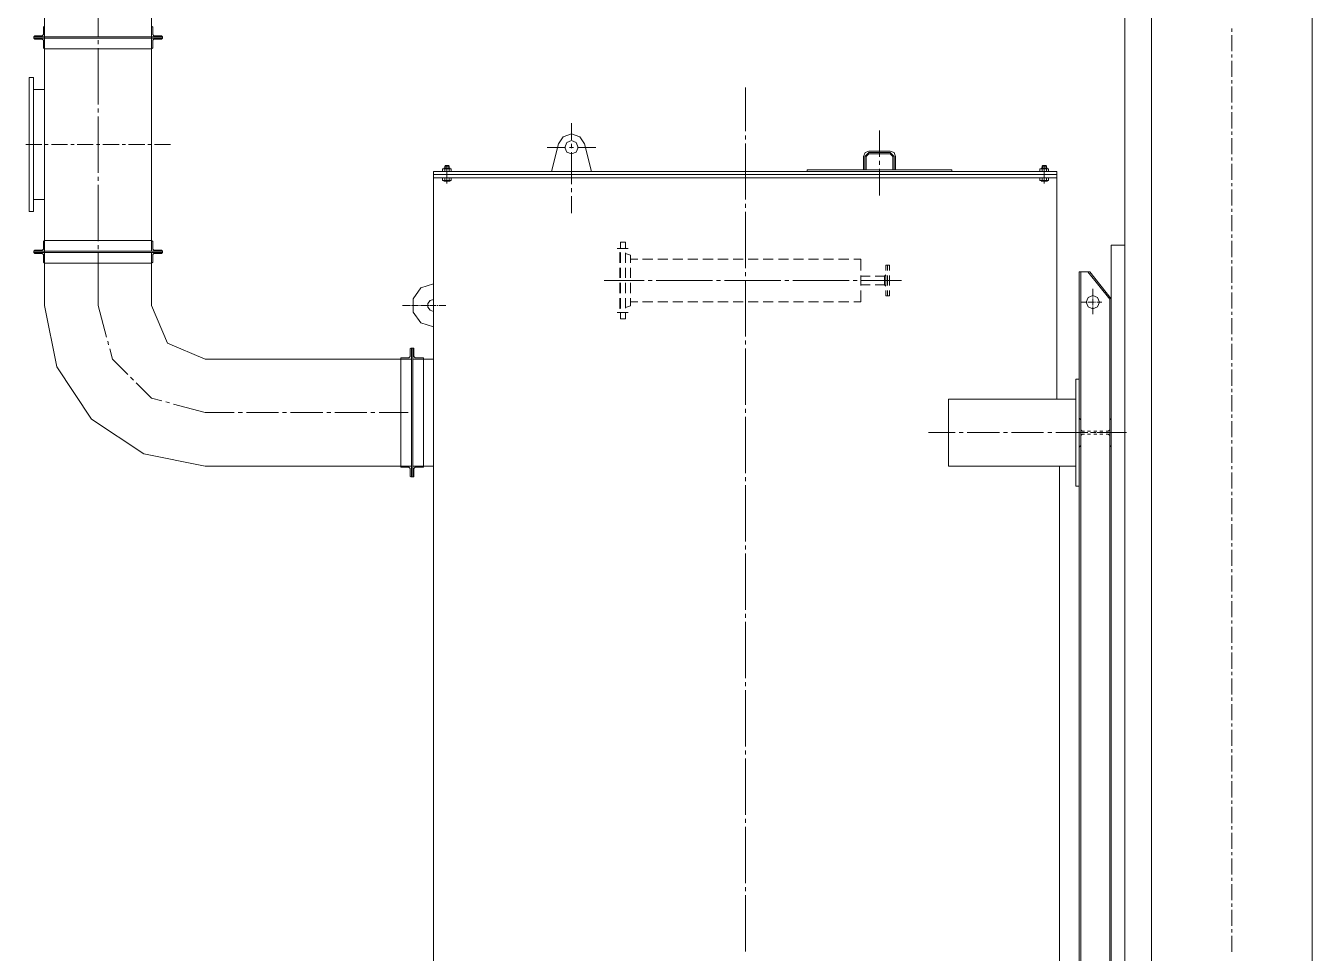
# Model space of a CAD drawing. Header units: millimetres. Extents: x 388 to 64525, y 87 to 607.
# Drawn here: x 64387.71 to 64435.74, y 411.85 to 446.47 of the extents above; entities that cross this region are included whole.
import ezdxf

# ---------------------------------------------------------------- set-up
doc = ezdxf.new("R2010")
doc.units = ezdxf.units.MM

msp = doc.modelspace()

# ---------------------------------------------------------------- linework, layer by layer
at = {"color": 0, "lineweight": 0}
for points in [[(64388.413, 436.037), (64388.413, 460.792)], [(64392.411, 441.695), (64392.411, 460.792)], [(64435.74, 453.536), (64435.74, 378.842)], [(64428.739, 452.537), (64428.739, 379.283)], [(64428.739, 438.287), (64428.739, 452.537)], [(64429.739, 452.537), (64429.739, 379.283)], [(64390.412, 446.087), (64390.412, 448.19)], [(64388.413, 446.464), (64388.37, 446.421)], [(64388.37, 446.141), (64388.37, 446.421)], [(64388.413, 446.062), (64388.413, 446.464)], [(64392.411, 446.062), (64392.411, 446.464)], [(64392.411, 446.464), (64392.451, 446.421)], [(64392.451, 446.141), (64392.451, 446.421)], [(64432.738, 446.367), (64432.738, 446.245)], [(64388.051, 446.102), (64388.012, 446.062)], [(64388.012, 446.062), (64392.813, 446.062)], [(64388.413, 446.062), (64388.012, 446.062)], [(64388.012, 446.012), (64388.012, 446.062)], [(64388.012, 446.012), (64392.813, 446.012)], [(64388.051, 445.973), (64388.012, 446.012)], [(64388.413, 446.012), (64388.012, 446.012)], [(64388.33, 446.102), (64388.051, 446.102)], [(64388.33, 445.973), (64388.051, 445.973)], [(64388.33, 446.102), (64388.37, 446.141)], [(64388.33, 445.973), (64388.37, 445.933)], [(64388.37, 445.933), (64388.37, 445.654)], [(64388.413, 438.463), (64388.413, 446.012)], [(64388.413, 446.012), (64388.413, 445.611)], [(64390.412, 445.786), (64390.412, 445.937)], [(64392.411, 446.062), (64392.813, 446.062)], [(64392.411, 438.463), (64392.411, 446.012)], [(64392.411, 446.012), (64392.411, 445.611)], [(64392.411, 446.012), (64392.813, 446.012)], [(64392.494, 446.102), (64392.451, 446.141)], [(64392.494, 445.973), (64392.451, 445.933)], [(64392.451, 445.933), (64392.451, 445.654)], [(64392.494, 446.102), (64392.773, 446.102)], [(64392.494, 445.973), (64392.773, 445.973)], [(64392.773, 446.102), (64392.813, 446.062)], [(64392.773, 445.973), (64392.813, 446.012)], [(64392.813, 446.012), (64392.813, 446.062)], [(64432.738, 446.127), (64432.738, 445.525)], [(64388.413, 445.611), (64388.37, 445.654)], [(64388.413, 445.611), (64392.411, 445.611)], [(64390.412, 443.536), (64390.412, 445.636)], [(64392.411, 445.611), (64392.451, 445.654)], [(64432.738, 445.403), (64432.738, 445.285)], [(64432.738, 445.163), (64432.738, 444.565)], [(64432.738, 444.443), (64432.738, 444.324)], [(64388.004, 444.088), (64388.413, 444.088)], [(64414.586, 444.17), (64414.586, 442.533)], [(64432.738, 444.203), (64432.738, 443.604)], [(64390.412, 443.235), (64390.412, 443.386)], [(64432.738, 443.482), (64432.738, 443.364)], [(64390.412, 440.985), (64390.412, 443.085)], [(64408.083, 442.211), (64408.083, 442.841)], [(64432.738, 443.242), (64432.738, 442.644)], [(64408.567, 442.06), (64408.391, 442.332), (64408.083, 442.436), (64407.779, 442.332), (64407.6, 442.06)], [(64414.586, 442.383), (64414.586, 442.232)], [(64419.585, 442.562), (64419.585, 441.576)], [(64432.738, 442.522), (64432.738, 442.404)], [(64387.711, 442.035), (64388.313, 442.035)], [(64388.431, 442.035), (64388.553, 442.035)], [(64388.671, 442.035), (64389.273, 442.035)], [(64389.391, 442.035), (64389.513, 442.035)], [(64389.631, 442.035), (64390.233, 442.035)], [(64390.351, 442.035), (64390.473, 442.035)], [(64390.591, 442.035), (64391.193, 442.035)], [(64391.311, 442.035), (64391.433, 442.035)], [(64391.552, 442.035), (64392.153, 442.035)], [(64392.272, 442.035), (64392.394, 442.035)], [(64392.512, 442.035), (64393.11, 442.035)], [(64407.177, 441.935), (64407.858, 441.935)], [(64407.334, 441.035), (64407.6, 442.06)], [(64408.008, 441.935), (64408.159, 441.935)], [(64408.083, 441.91), (64408.083, 442.06)], [(64408.309, 441.935), (64408.993, 441.935)], [(64408.836, 441.035), (64408.567, 442.06)], [(64414.586, 442.082), (64414.586, 439.982)], [(64432.738, 442.282), (64432.738, 441.684)], [(64408.083, 440.559), (64408.083, 441.759)], [(64419.187, 441.795), (64419.044, 441.738), (64418.986, 441.594)], [(64418.986, 441.594), (64418.986, 441.096)], [(64419.187, 441.745), (64419.036, 441.594)], [(64419.036, 441.594), (64419.036, 441.096)], [(64419.187, 441.695), (64419.087, 441.594)], [(64419.087, 441.594), (64419.087, 441.096)], [(64419.187, 441.795), (64419.986, 441.795)], [(64419.187, 441.745), (64419.986, 441.745)], [(64419.187, 441.695), (64419.986, 441.695)], [(64419.585, 441.429), (64419.585, 441.279)], [(64420.187, 441.594), (64420.129, 441.738), (64419.986, 441.795)], [(64420.136, 441.594), (64419.986, 441.745)], [(64420.086, 441.594), (64419.986, 441.695)], [(64420.086, 441.594), (64420.086, 441.096)], [(64420.136, 441.594), (64420.136, 441.096)], [(64420.187, 441.594), (64420.187, 441.096)], [(64432.738, 441.562), (64432.738, 441.444)], [(64402.938, 441.035), (64402.938, 440.795)], [(64402.938, 441.035), (64426.202, 441.035)], [(64402.938, 440.917), (64426.202, 440.917)], [(64403.354, 441.132), (64403.275, 441.132)], [(64403.275, 441.035), (64403.275, 441.132)], [(64403.314, 441.157), (64403.554, 441.157)], [(64403.354, 441.232), (64403.375, 441.254)], [(64403.354, 441.232), (64403.515, 441.232)], [(64403.354, 441.232), (64403.354, 441.157)], [(64403.354, 441.132), (64403.354, 441.035)], [(64403.515, 441.132), (64403.354, 441.132)], [(64403.365, 441.232), (64403.365, 441.157)], [(64403.375, 441.254), (64403.494, 441.254)], [(64403.433, 441.25), (64403.433, 440.58)], [(64403.494, 441.254), (64403.515, 441.232)], [(64403.504, 441.232), (64403.504, 441.157)], [(64403.515, 441.232), (64403.515, 441.157)], [(64403.515, 441.132), (64403.515, 441.035)], [(64403.594, 441.132), (64403.515, 441.132)], [(64403.594, 441.035), (64403.594, 441.132)], [(64416.887, 441.096), (64422.286, 441.096)], [(64416.887, 441.096), (64416.887, 441.035)], [(64417.016, 441.035), (64416.887, 441.035)], [(64419.585, 441.128), (64419.585, 440.143)], [(64422.286, 441.035), (64422.157, 441.035)], [(64422.286, 441.096), (64422.286, 441.035)], [(64425.658, 441.132), (64425.575, 441.132)], [(64425.575, 441.035), (64425.575, 441.132)], [(64425.618, 441.157), (64425.858, 441.157)], [(64425.658, 441.232), (64425.676, 441.254)], [(64425.658, 441.232), (64425.815, 441.232)], [(64425.658, 441.232), (64425.658, 441.157)], [(64425.658, 441.132), (64425.658, 441.035)], [(64425.815, 441.132), (64425.658, 441.132)], [(64425.668, 441.232), (64425.668, 441.157)], [(64425.676, 441.254), (64425.797, 441.254)], [(64425.737, 441.25), (64425.737, 440.58)], [(64425.797, 441.254), (64425.815, 441.232)], [(64425.808, 441.232), (64425.808, 441.157)], [(64425.815, 441.232), (64425.815, 441.157)], [(64425.815, 441.132), (64425.815, 441.035)], [(64425.898, 441.132), (64425.815, 441.132)], [(64425.898, 441.035), (64425.898, 441.132)], [(64426.202, 441.035), (64426.202, 440.795)], [(64432.738, 441.322), (64432.738, 440.724)], [(64390.412, 440.684), (64390.412, 440.835)], [(64390.412, 438.434), (64390.412, 440.534)], [(64402.938, 386.768), (64402.938, 440.795)], [(64402.938, 440.795), (64404.153, 440.795)], [(64403.275, 440.795), (64403.275, 440.699)], [(64403.275, 440.699), (64403.354, 440.699)], [(64403.314, 440.677), (64403.554, 440.677)], [(64403.354, 440.795), (64403.354, 440.699)], [(64403.354, 440.699), (64403.515, 440.699)], [(64403.515, 440.795), (64403.515, 440.699)], [(64403.515, 440.699), (64403.594, 440.699)], [(64403.594, 440.795), (64403.594, 440.699)], [(64404.153, 440.795), (64426.202, 440.795)], [(64425.575, 440.795), (64425.575, 440.699)], [(64425.575, 440.699), (64425.658, 440.699)], [(64425.618, 440.677), (64425.858, 440.677)], [(64425.658, 440.795), (64425.658, 440.699)], [(64425.658, 440.699), (64425.815, 440.699)], [(64425.815, 440.795), (64425.815, 440.699)], [(64425.815, 440.699), (64425.898, 440.699)], [(64425.898, 440.795), (64425.898, 440.699)], [(64426.202, 432.537), (64426.202, 440.795)], [(64432.738, 440.602), (64432.738, 440.484)], [(64388.004, 439.986), (64388.413, 439.986)], [(64408.083, 440.258), (64408.083, 440.408)], [(64408.083, 439.477), (64408.083, 440.107)], [(64432.738, 440.362), (64432.738, 439.763)], [(64414.586, 439.831), (64414.586, 439.681)], [(64414.586, 439.53), (64414.586, 437.431)], [(64432.738, 439.642), (64432.738, 439.523)], [(64432.738, 439.401), (64432.738, 438.803)], [(64432.738, 438.681), (64432.738, 438.563)], [(64388.051, 438.101), (64388.012, 438.061)], [(64388.012, 438.061), (64392.813, 438.061)], [(64388.413, 438.061), (64388.012, 438.061)], [(64388.012, 438.011), (64388.012, 438.061)], [(64388.33, 438.101), (64388.051, 438.101)], [(64388.33, 438.101), (64388.37, 438.14)], [(64388.413, 438.463), (64388.37, 438.42)], [(64388.37, 438.14), (64388.37, 438.42)], [(64388.413, 438.061), (64388.413, 438.463)], [(64388.413, 438.463), (64392.411, 438.463)], [(64390.412, 438.133), (64390.412, 438.284)], [(64392.411, 438.061), (64392.411, 438.463)], [(64392.411, 438.463), (64392.451, 438.42)], [(64392.411, 438.061), (64392.813, 438.061)], [(64392.451, 438.14), (64392.451, 438.42)], [(64392.494, 438.101), (64392.451, 438.14)], [(64392.494, 438.101), (64392.773, 438.101)], [(64392.773, 438.101), (64392.813, 438.061)], [(64392.813, 438.011), (64392.813, 438.061)], [(64410.201, 438.165), (64409.789, 438.165)], [(64410.104, 438.391), (64409.914, 438.391)], [(64409.914, 438.391), (64409.914, 438.183)], [(64410.104, 438.391), (64410.104, 438.183)], [(64428.237, 432.87), (64428.237, 438.287)], [(64428.237, 438.287), (64428.739, 438.287)], [(64432.738, 438.441), (64432.738, 437.839)], [(64388.012, 438.011), (64392.813, 438.011)], [(64388.051, 437.972), (64388.012, 438.011)], [(64388.413, 438.011), (64388.012, 438.011)], [(64388.33, 437.972), (64388.051, 437.972)], [(64388.33, 437.972), (64388.37, 437.932)], [(64388.37, 437.932), (64388.37, 437.649)], [(64388.413, 437.61), (64388.37, 437.649)], [(64388.413, 436.037), (64388.413, 438.011)], [(64388.413, 438.011), (64388.413, 437.61)], [(64388.413, 437.61), (64392.411, 437.61)], [(64390.412, 436.037), (64390.412, 437.983)], [(64392.411, 436.037), (64392.411, 438.011)], [(64392.411, 438.011), (64392.411, 437.61)], [(64392.411, 438.011), (64392.813, 438.011)], [(64392.411, 437.61), (64392.451, 437.649)], [(64392.494, 437.972), (64392.451, 437.932)], [(64392.451, 437.932), (64392.451, 437.649)], [(64392.494, 437.972), (64392.773, 437.972)], [(64392.773, 437.972), (64392.813, 438.011)], [(64409.914, 438.015), (64409.886, 438.015)], [(64409.886, 438.015), (64409.886, 437.621)], [(64409.914, 437.997), (64409.914, 437.621)], [(64410.104, 437.997), (64410.104, 437.621)], [(64410.287, 437.907), (64410.104, 437.972)], [(64410.287, 437.907), (64410.287, 437.621)], [(64410.556, 437.761), (64410.287, 437.761)], [(64411.118, 437.761), (64410.742, 437.761)], [(64411.681, 437.761), (64411.304, 437.761)], [(64412.243, 437.761), (64411.867, 437.761)], [(64412.806, 437.761), (64412.429, 437.761)], [(64413.368, 437.761), (64412.992, 437.761)], [(64413.931, 437.761), (64413.554, 437.761)], [(64414.493, 437.761), (64414.117, 437.761)], [(64415.056, 437.761), (64414.68, 437.761)], [(64415.618, 437.761), (64415.242, 437.761)], [(64416.181, 437.761), (64415.808, 437.761)], [(64416.743, 437.761), (64416.371, 437.761)], [(64417.306, 437.761), (64416.933, 437.761)], [(64417.868, 437.761), (64417.496, 437.761)], [(64418.434, 437.761), (64418.058, 437.761)], [(64418.886, 437.761), (64418.621, 437.761)], [(64418.886, 437.761), (64418.886, 437.341)], [(64432.738, 437.721), (64432.738, 437.599)], [(64409.886, 437.434), (64409.886, 437.058)], [(64409.914, 437.434), (64409.914, 437.058)], [(64410.104, 437.434), (64410.104, 437.058)], [(64410.287, 437.434), (64410.287, 437.058)], [(64414.586, 437.28), (64414.586, 437.13)], [(64418.886, 437.151), (64418.886, 436.779)], [(64418.886, 437.126), (64419.233, 437.126)], [(64419.42, 437.126), (64419.767, 437.126)], [(64419.767, 437.126), (64419.817, 437.176)], [(64419.767, 437.126), (64419.767, 436.804)], [(64419.817, 437.542), (64419.957, 437.542)], [(64419.817, 437.542), (64419.817, 437.341)], [(64419.817, 437.151), (64419.817, 436.779)], [(64419.886, 437.542), (64419.886, 437.341)], [(64419.886, 437.151), (64419.886, 436.779)], [(64419.957, 437.542), (64419.957, 437.341)], [(64419.957, 437.151), (64419.957, 436.779)], [(64427.037, 437.284), (64427.037, 390.279)], [(64427.037, 437.284), (64427.438, 437.284)], [(64427.098, 437.284), (64427.098, 390.279)], [(64428.177, 436.263), (64427.356, 437.284)], [(64428.237, 436.284), (64427.438, 437.284)], [(64432.738, 437.481), (64432.738, 436.879)], [(64402.938, 436.836), (64402.465, 436.686), (64402.171, 436.284), (64402.171, 435.786), (64402.465, 435.385), (64402.938, 435.235)], [(64409.301, 436.965), (64410.799, 436.965)], [(64409.886, 436.872), (64409.886, 436.496)], [(64409.914, 436.872), (64409.914, 436.496)], [(64410.104, 436.872), (64410.104, 436.496)], [(64410.287, 436.872), (64410.287, 436.496)], [(64410.95, 436.965), (64411.1, 436.965)], [(64411.251, 436.965), (64413.35, 436.965)], [(64413.501, 436.965), (64413.651, 436.965)], [(64413.802, 436.965), (64415.901, 436.965)], [(64414.586, 436.979), (64414.586, 434.876)], [(64416.052, 436.965), (64416.202, 436.965)], [(64416.353, 436.965), (64418.452, 436.965)], [(64418.603, 436.965), (64418.753, 436.965)], [(64418.886, 436.804), (64419.233, 436.804)], [(64418.886, 436.589), (64418.886, 436.17)], [(64418.904, 436.965), (64420.401, 436.965)], [(64419.42, 436.804), (64419.767, 436.804)], [(64419.767, 436.804), (64419.817, 436.754)], [(64419.817, 436.589), (64419.817, 436.392)], [(64419.886, 436.589), (64419.886, 436.392)], [(64419.957, 436.589), (64419.957, 436.392)], [(64427.546, 436.65), (64427.546, 436.385)], [(64432.738, 436.761), (64432.738, 436.639)], [(64402.938, 436.259), (64402.806, 436.22), (64402.72, 436.105), (64402.72, 435.965), (64402.806, 435.851), (64402.938, 435.811)], [(64409.886, 436.309), (64409.886, 435.915)], [(64409.914, 436.309), (64409.914, 435.933)], [(64410.104, 436.309), (64410.104, 435.933)], [(64410.287, 436.309), (64410.287, 436.023)], [(64410.556, 436.17), (64410.287, 436.17)], [(64411.118, 436.17), (64410.742, 436.17)], [(64411.681, 436.17), (64411.304, 436.17)], [(64412.243, 436.17), (64411.867, 436.17)], [(64412.806, 436.17), (64412.429, 436.17)], [(64413.368, 436.17), (64412.992, 436.17)], [(64413.931, 436.17), (64413.554, 436.17)], [(64414.493, 436.17), (64414.117, 436.17)], [(64415.056, 436.17), (64414.68, 436.17)], [(64415.618, 436.17), (64415.242, 436.17)], [(64416.181, 436.17), (64415.808, 436.17)], [(64416.743, 436.17), (64416.371, 436.17)], [(64417.306, 436.17), (64416.933, 436.17)], [(64417.868, 436.17), (64417.496, 436.17)], [(64418.434, 436.17), (64418.058, 436.17)], [(64418.886, 436.17), (64418.621, 436.17)], [(64419.817, 436.392), (64419.957, 436.392)], [(64427.098, 436.159), (64427.284, 436.159)], [(64427.313, 436.159), (64427.342, 436.159)], [(64427.374, 436.159), (64427.614, 436.159)], [(64427.546, 436.356), (64427.546, 436.327)], [(64427.546, 436.295), (64427.546, 436.055)], [(64427.643, 436.159), (64427.671, 436.159)], [(64427.704, 436.159), (64427.89, 436.159)], [(64428.177, 436.263), (64428.177, 391.3)], [(64428.237, 436.284), (64428.237, 389.28)], [(64432.738, 436.521), (64432.738, 435.919)], [(64388.413, 436.037), (64388.868, 433.74), (64390.169, 431.791), (64392.118, 430.491), (64394.411, 430.036)], [(64390.412, 436.037), (64390.731, 434.848)], [(64392.411, 436.037), (64392.999, 434.622), (64394.411, 434.034)], [(64401.781, 436.034), (64402.046, 436.034)], [(64402.078, 436.034), (64402.107, 436.034)], [(64402.136, 436.034), (64402.376, 436.034)], [(64402.408, 436.034), (64402.437, 436.034)], [(64402.465, 436.034), (64402.705, 436.034)], [(64402.738, 436.034), (64402.766, 436.034)], [(64402.798, 436.034), (64403.038, 436.034)], [(64403.067, 436.034), (64403.096, 436.034)], [(64403.128, 436.034), (64403.39, 436.034)], [(64410.201, 435.765), (64409.789, 435.765)], [(64409.914, 435.915), (64409.886, 435.915)], [(64409.914, 435.747), (64409.914, 435.539)], [(64410.287, 436.023), (64410.104, 435.958)], [(64410.104, 435.747), (64410.104, 435.539)], [(64427.546, 436.026), (64427.546, 435.998)], [(64427.546, 435.965), (64427.546, 435.704)], [(64432.738, 435.801), (64432.738, 435.679)], [(64410.104, 435.539), (64409.914, 435.539)], [(64432.738, 435.561), (64432.738, 434.959)], [(64390.77, 434.701), (64390.806, 434.557)], [(64414.586, 434.729), (64414.586, 434.579)], [(64432.738, 434.84), (64432.738, 434.719)], [(64390.846, 434.414), (64390.95, 434.034), (64391.519, 433.461)], [(64402.082, 434.436), (64402.068, 434.421)], [(64402.068, 434.421), (64402.068, 434.124)], [(64402.082, 434.436), (64402.157, 434.436)], [(64402.107, 429.634), (64402.107, 434.436)], [(64402.107, 434.034), (64402.107, 434.436)], [(64402.157, 434.034), (64402.157, 434.436)], [(64402.157, 429.634), (64402.157, 434.436)], [(64402.157, 434.436), (64402.186, 434.436)], [(64402.157, 434.034), (64402.157, 434.436)], [(64402.157, 429.634), (64402.157, 434.436)], [(64402.157, 434.436), (64402.186, 434.436)], [(64402.157, 434.034), (64402.157, 434.436)], [(64402.157, 429.634), (64402.157, 434.436)], [(64402.2, 434.421), (64402.186, 434.436)], [(64402.2, 434.421), (64402.186, 434.436)], [(64402.2, 434.421), (64402.2, 434.124)], [(64402.2, 434.421), (64402.2, 434.124)], [(64414.586, 434.428), (64414.586, 432.325)], [(64432.738, 434.6), (64432.738, 433.998)], [(64401.985, 434.034), (64394.414, 434.034)], [(64401.724, 434.074), (64401.709, 434.063)], [(64401.709, 434.063), (64401.709, 434.034)], [(64402.107, 434.034), (64401.709, 434.034)], [(64401.709, 430.036), (64401.709, 434.034)], [(64402.017, 434.074), (64401.724, 434.074)], [(64402.017, 434.074), (64402.068, 434.124)], [(64402.157, 434.034), (64402.558, 434.034)], [(64402.938, 434.034), (64402.157, 434.034)], [(64402.157, 434.034), (64402.558, 434.034)], [(64402.2, 434.124), (64402.25, 434.074)], [(64402.2, 434.124), (64402.25, 434.074)], [(64402.25, 434.074), (64402.544, 434.074)], [(64402.25, 434.074), (64402.544, 434.074)], [(64402.558, 434.063), (64402.544, 434.074)], [(64402.558, 434.063), (64402.544, 434.074)], [(64402.558, 434.063), (64402.558, 434.034)], [(64402.558, 434.063), (64402.558, 434.034)], [(64402.558, 430.036), (64402.558, 434.034)], [(64402.558, 430.036), (64402.558, 434.034)], [(64432.738, 433.88), (64432.738, 433.758)], [(64391.627, 433.357), (64391.734, 433.25)], [(64426.919, 429.283), (64426.919, 433.285)], [(64426.919, 433.285), (64427.037, 433.285)], [(64432.738, 433.64), (64432.738, 433.038)], [(64391.838, 433.146), (64392.411, 432.572), (64392.788, 432.468)], [(64432.738, 432.92), (64432.738, 432.798)], [(64392.935, 432.433), (64393.078, 432.393)], [(64393.225, 432.354), (64394.411, 432.035)], [(64422.154, 430.036), (64422.154, 432.537)], [(64422.154, 432.537), (64426.919, 432.537)], [(64432.738, 432.68), (64432.738, 432.078)], [(64395.496, 432.035), (64394.411, 432.035)], [(64395.797, 432.035), (64395.647, 432.035)], [(64397.148, 432.035), (64395.948, 432.035)], [(64397.449, 432.035), (64397.299, 432.035)], [(64398.8, 432.035), (64397.596, 432.035)], [(64399.097, 432.035), (64398.947, 432.035)], [(64400.448, 432.035), (64399.248, 432.035)], [(64400.749, 432.035), (64400.598, 432.035)], [(64401.985, 432.035), (64400.899, 432.035)], [(64414.586, 432.178), (64414.586, 432.028)], [(64414.586, 431.877), (64414.586, 429.774)], [(64427.048, 431.816), (64427.037, 431.816)], [(64427.098, 431.766), (64427.048, 431.816)], [(64428.227, 431.816), (64428.177, 431.766)], [(64428.227, 431.816), (64428.237, 431.816)], [(64432.738, 431.96), (64432.738, 431.838)], [(64427.098, 431.641), (64427.098, 431.766)], [(64427.098, 431.394), (64427.098, 431.519)], [(64427.098, 431.394), (64427.148, 431.343)], [(64427.148, 431.343), (64427.234, 431.343)], [(64427.352, 431.343), (64427.463, 431.343)], [(64427.582, 431.343), (64427.693, 431.343)], [(64427.811, 431.343), (64427.922, 431.343)], [(64428.04, 431.343), (64428.126, 431.343)], [(64428.126, 431.343), (64428.177, 431.394)], [(64428.177, 431.641), (64428.177, 431.766)], [(64428.177, 431.394), (64428.177, 431.519)], [(64432.738, 431.72), (64432.738, 431.118)], [(64421.412, 431.286), (64422.408, 431.286)], [(64422.558, 431.286), (64422.709, 431.286)], [(64422.859, 431.286), (64424.06, 431.286)], [(64424.21, 431.286), (64424.361, 431.286)], [(64424.511, 431.286), (64425.711, 431.286)], [(64425.862, 431.286), (64426.012, 431.286)], [(64426.163, 431.286), (64427.363, 431.286)], [(64427.037, 431.286), (64427.12, 431.286)], [(64427.148, 431.225), (64427.098, 431.175)], [(64427.098, 431.175), (64427.098, 431.05)], [(64427.098, 430.931), (64427.098, 430.806)], [(64427.148, 431.225), (64427.234, 431.225)], [(64427.238, 431.286), (64427.349, 431.286)], [(64427.352, 431.225), (64427.463, 431.225)], [(64427.467, 431.286), (64427.578, 431.286)], [(64427.514, 431.286), (64427.661, 431.286)], [(64427.582, 431.225), (64427.693, 431.225)], [(64427.696, 431.286), (64427.807, 431.286)], [(64427.811, 431.286), (64428.811, 431.286)], [(64427.811, 431.225), (64427.922, 431.225)], [(64427.926, 431.286), (64428.033, 431.286)], [(64428.04, 431.225), (64428.126, 431.225)], [(64428.177, 431.175), (64428.126, 431.225)], [(64428.155, 431.286), (64428.237, 431.286)], [(64428.177, 431.175), (64428.177, 431.05)], [(64428.177, 430.931), (64428.177, 430.806)], [(64432.738, 430.999), (64432.738, 430.878)], [(64427.048, 430.756), (64427.037, 430.756)], [(64427.048, 430.756), (64427.098, 430.806)], [(64428.177, 430.806), (64428.227, 430.756)], [(64428.227, 430.756), (64428.237, 430.756)], [(64432.738, 430.759), (64432.738, 430.157)], [(64401.985, 430.036), (64394.414, 430.036)], [(64402.107, 430.036), (64401.709, 430.036)], [(64401.709, 430.036), (64401.709, 430.007)], [(64401.709, 430.007), (64401.724, 429.993)], [(64401.724, 429.993), (64402.017, 429.993)], [(64402.068, 429.946), (64402.017, 429.993)], [(64402.068, 429.946), (64402.068, 429.649)], [(64402.157, 430.036), (64402.558, 430.036)], [(64402.157, 430.036), (64402.157, 429.634)], [(64402.938, 430.036), (64402.157, 430.036)], [(64402.157, 430.036), (64402.558, 430.036)], [(64402.157, 430.036), (64402.157, 429.634)], [(64402.157, 430.036), (64402.157, 429.634)], [(64402.25, 429.993), (64402.2, 429.946)], [(64402.25, 429.993), (64402.2, 429.946)], [(64402.2, 429.946), (64402.2, 429.649)], [(64402.2, 429.946), (64402.2, 429.649)], [(64402.544, 429.993), (64402.25, 429.993)], [(64402.544, 429.993), (64402.25, 429.993)], [(64402.544, 429.993), (64402.558, 430.007)], [(64402.544, 429.993), (64402.558, 430.007)], [(64402.558, 430.036), (64402.558, 430.007)], [(64402.558, 430.036), (64402.558, 430.007)], [(64422.154, 430.036), (64426.919, 430.036)], [(64426.303, 397.531), (64426.303, 430.036)], [(64432.738, 430.036), (64432.738, 429.917)], [(64402.068, 429.649), (64402.082, 429.634)], [(64402.157, 429.634), (64402.082, 429.634)], [(64402.157, 429.634), (64402.186, 429.634)], [(64402.186, 429.634), (64402.2, 429.649)], [(64402.186, 429.634), (64402.2, 429.649)], [(64414.586, 429.627), (64414.586, 429.477)], [(64432.738, 429.796), (64432.738, 429.197)], [(64414.586, 429.326), (64414.586, 427.223)], [(64426.919, 429.283), (64427.037, 429.283)], [(64432.738, 429.075), (64432.738, 428.957)], [(64432.738, 428.835), (64432.738, 428.237)], [(64432.738, 428.115), (64432.738, 427.997)], [(64432.738, 427.875), (64432.738, 427.277)], [(64414.586, 427.073), (64414.586, 426.926)], [(64432.738, 427.155), (64432.738, 427.037)], [(64414.586, 426.775), (64414.586, 424.672)], [(64432.738, 426.915), (64432.738, 426.317)], [(64432.738, 426.195), (64432.738, 426.076)], [(64432.738, 425.955), (64432.738, 425.356)], [(64432.738, 425.234), (64432.738, 425.116)], [(64432.738, 424.994), (64432.738, 424.396)], [(64414.586, 424.521), (64414.586, 424.375)], [(64414.586, 424.224), (64414.586, 422.121)], [(64432.738, 424.274), (64432.738, 424.156)], [(64432.738, 424.034), (64432.738, 423.436)], [(64432.738, 423.314), (64432.738, 423.196)], [(64432.738, 423.074), (64432.738, 422.472)], [(64432.738, 422.354), (64432.738, 422.232)], [(64414.586, 421.97), (64414.586, 421.82)], [(64432.738, 422.114), (64432.738, 421.512)], [(64414.586, 421.673), (64414.586, 419.57)], [(64432.738, 421.394), (64432.738, 421.272)], [(64432.738, 421.154), (64432.738, 420.552)], [(64432.738, 420.433), (64432.738, 420.312)], [(64432.738, 420.193), (64432.738, 419.591)], [(64414.586, 419.419), (64414.586, 419.269)], [(64432.738, 419.473), (64432.738, 419.351)], [(64414.586, 419.122), (64414.586, 417.019)], [(64432.738, 419.233), (64432.738, 418.631)], [(64432.738, 418.513), (64432.738, 418.391)], [(64432.738, 418.273), (64432.738, 417.671)], [(64432.738, 417.553), (64432.738, 417.431)], [(64432.738, 417.313), (64432.738, 416.711)], [(64414.586, 416.868), (64414.586, 416.718)], [(64414.586, 416.571), (64414.586, 414.468)], [(64432.738, 416.592), (64432.738, 416.471)], [(64432.738, 416.352), (64432.738, 415.75)], [(64432.738, 415.632), (64432.738, 415.51)], [(64432.738, 415.392), (64432.738, 414.79)], [(64432.738, 414.668), (64432.738, 414.55)], [(64414.586, 414.317), (64414.586, 414.167)], [(64414.586, 414.016), (64414.586, 411.917)], [(64432.738, 414.428), (64432.738, 413.83)], [(64432.738, 413.708), (64432.738, 413.59)], [(64432.738, 413.468), (64432.738, 412.87)], [(64432.738, 412.748), (64432.738, 412.63)], [(64432.738, 412.508), (64432.738, 411.909)]]:
    msp.add_lwpolyline(points, dxfattribs=at)
for points in [[(64387.836, 439.538), (64388.004, 439.538), (64388.004, 444.536), (64387.836, 444.536)], [(64407.836, 441.935), (64407.908, 442.114), (64408.083, 442.185), (64408.262, 442.114), (64408.334, 441.935), (64408.262, 441.759), (64408.083, 441.687), (64407.908, 441.759)], [(64427.299, 436.159), (64427.37, 436.334), (64427.546, 436.406), (64427.725, 436.334), (64427.797, 436.159), (64427.725, 435.98), (64427.546, 435.908), (64427.37, 435.98)]]:
    msp.add_lwpolyline(points, close=True, dxfattribs=at)

doc.saveas('drawing.dxf')
